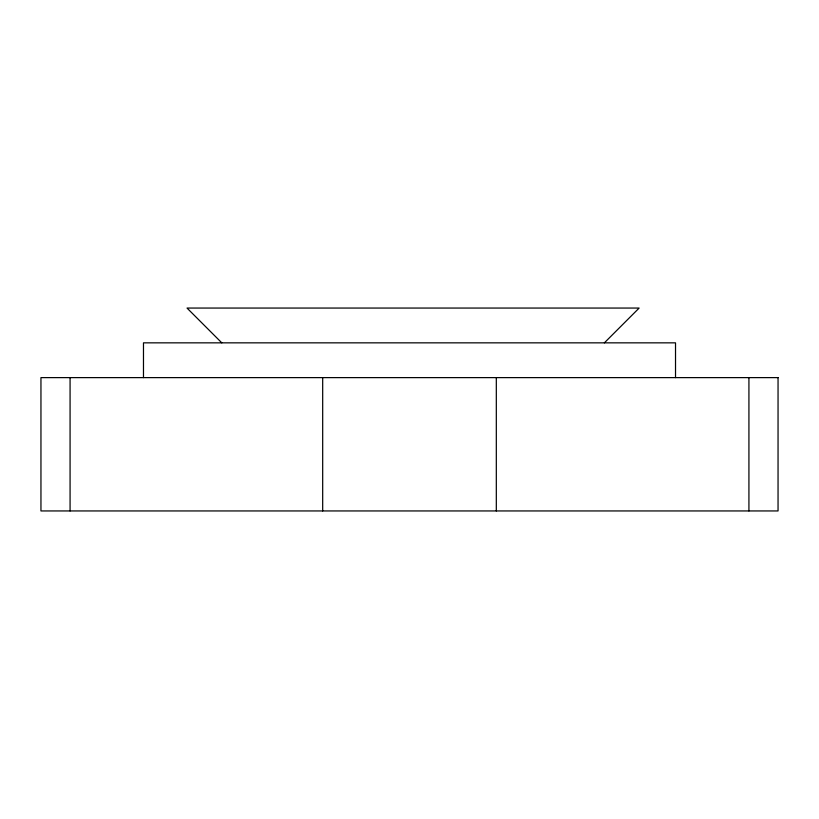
<?xml version="1.0" encoding="UTF-8"?>
<svg xmlns="http://www.w3.org/2000/svg" width="819" height="819" viewBox="0 0 819 819"><rect width="100%" height="100%" fill="white"/><g stroke="black" fill="none" stroke-linecap="round" stroke-linejoin="round"><path stroke-width="1.23" d="M604.371 342.844L639.148 308.057L187.019 308.057L221.795 342.844M748.924 377.62L748.924 510.943M675.521 377.62L675.521 342.844L143.479 342.844L143.479 377.62M496.314 377.62L496.314 510.943M322.686 377.62L322.686 510.943M70.076 377.62L70.076 510.943M778.05 377.62L40.95 377.62L40.95 510.943L778.05 510.943L778.05 377.62"/></g></svg>
